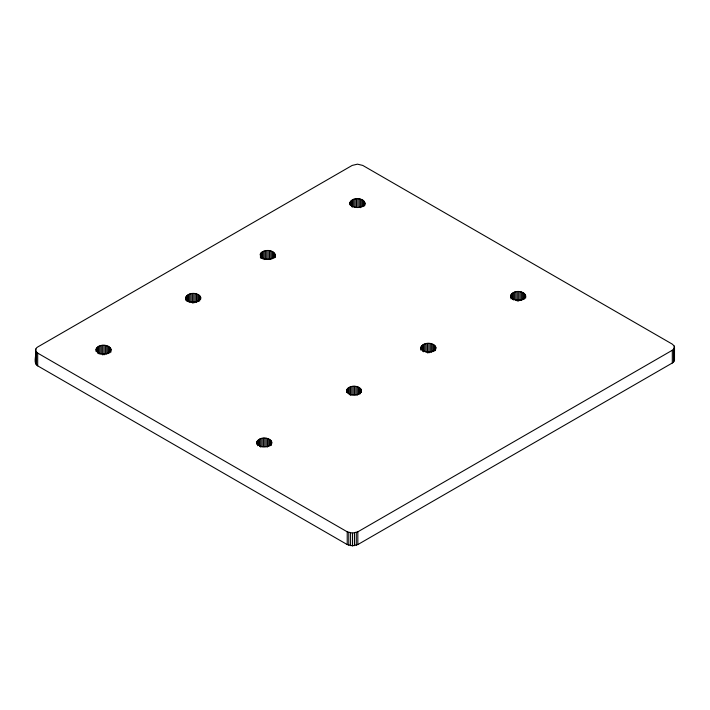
<?xml version="1.0" encoding="UTF-8"?>
<svg xmlns="http://www.w3.org/2000/svg" width="710" height="710" viewBox="0 0 710 710"><rect width="100%" height="100%" fill="white"/><g stroke="black" fill="none" stroke-linecap="round" stroke-linejoin="round"><path stroke-width="1.06" d="M96.072 349.142C96.862 355.603 109.225 355.692 111.008 349.746C109.517 343.196 95.273 343.702 96.072 351.264M185.825 297.321C186.615 303.791 198.977 303.88 200.761 297.925C199.128 291.082 184.094 292.05 185.789 300.25M256.842 441.966C257.632 448.427 269.995 448.516 271.788 442.57C270.288 436.02 256.044 436.517 256.842 444.087M349.932 202.581C350.722 209.042 363.085 209.13 364.869 203.184C363.378 196.635 349.134 197.131 349.932 204.702M346.595 390.145C347.385 396.615 359.748 396.695 361.532 390.748C360.041 384.208 345.797 384.705 346.595 392.275M420.95 347.217C421.74 353.678 434.103 353.766 435.896 347.82C434.254 340.969 419.228 341.936 420.923 350.145M510.703 295.395C511.493 301.865 523.856 301.945 525.64 295.999C524.149 289.458 509.904 289.955 510.703 297.525M275.116 254.996C273.332 260.943 260.969 260.863 260.18 254.393C262.753 248.367 276.421 249.254 275.116 257.118M35.5 350.057L36.503 347.891L37.692 346.995L352.169 165.43L357.476 164.161L362.774 165.43L672.308 344.137L674.243 346.081L674.5 347.199L674.5 359.943L673.497 362.109L672.308 363.005L357.831 544.57L352.524 545.839L347.226 544.57L37.692 365.863C32.483 362.579 37.106 354.796 35.5 350.057L35.757 351.175L37.692 353.11L347.226 531.817L352.524 533.086L357.831 531.817L672.308 350.261L673.497 349.364L674.5 347.199M35.5 362.801L35.757 361.683M674.243 358.825L674.5 359.943M674.243 346.081L674.243 361.07M673.497 349.364L673.497 362.109M672.308 350.261L672.308 363.005M525.64 295.999L525.64 298.129M525.542 295.2L525.542 297.321M525.187 294.419L525.187 297.605M524.575 293.674L524.575 298.99M523.705 292.999L523.705 299.371M522.604 292.422L522.604 299.86M521.38 291.996L521.38 300.49M520.048 291.712L520.048 300.215M518.673 291.579L518.673 301.147M517.279 291.606L517.279 301.164M515.913 291.766L515.913 300.268M514.608 292.085L514.608 299.522M513.401 292.555L513.401 299.993M512.345 293.159L512.345 299.531M511.546 293.851L511.546 298.102M510.996 294.606L510.996 298.857M435.798 347.012L435.798 349.142M435.443 346.231L435.443 350.483M434.831 345.495L434.831 350.802M433.961 344.811L433.961 351.193M432.86 344.235L432.86 351.672M431.627 343.809L431.627 352.311M430.304 343.533L430.304 352.027M428.92 343.4L428.92 352.959M427.526 343.418L427.526 352.985M426.16 343.587L426.16 352.089M424.855 343.906L424.855 351.344M423.648 344.368L423.648 351.805M422.601 344.971L422.601 351.352M421.793 345.672L421.793 349.923M421.243 346.427L421.243 349.613M364.869 203.184L364.869 205.305M364.771 202.377L364.771 204.507M364.416 201.596L364.416 205.847M363.804 200.85L363.804 206.166M362.934 200.176L362.934 206.548M361.834 199.599L361.834 207.036M361.434 389.95L361.434 392.071M361.079 389.16L361.079 392.346M360.6 199.173L360.6 207.675M360.467 388.423L360.467 393.73M359.597 387.749L359.597 394.121M359.278 198.889L359.278 207.391M358.497 387.172L358.497 394.609M357.902 198.764L357.902 207.267M357.831 531.817L357.831 544.57M357.263 386.737L357.263 395.239M356.509 198.782L356.509 207.284M356.278 532.509L356.278 545.253M355.941 386.462L355.941 394.964M355.133 198.951L355.133 207.453M354.565 386.329L354.565 394.831M354.467 532.935L354.467 545.688M353.828 199.262L353.828 206.699M353.172 386.346L353.172 394.849M352.63 199.732L352.63 207.169M352.524 533.086L352.524 545.839M351.805 386.515L351.805 395.017M351.574 200.335L351.574 206.716M350.767 201.036L350.767 205.279M350.589 532.935L350.589 545.688M350.491 386.835L350.491 395.337M350.225 201.791L350.225 204.977M349.293 387.296L349.293 394.733M348.779 532.509L348.779 545.253M348.237 387.908L348.237 393.216M347.43 388.601L347.43 392.852M347.226 531.817L347.226 544.57M346.888 389.355L346.888 392.541M275.027 254.198L275.027 257.384M274.672 253.408L274.672 257.659M274.06 252.671L274.06 257.978M273.181 251.997L273.181 258.369M272.09 251.42L272.09 258.857M271.69 441.762L271.69 443.883M271.335 440.981L271.335 445.232M270.856 250.985L270.856 259.487M270.723 440.236L270.723 445.552M269.844 439.561L269.844 445.933M269.525 250.71L269.525 259.212M268.753 438.984L268.753 446.421M268.149 250.577L268.149 259.079M267.519 438.558L267.519 447.06M266.756 250.595L266.756 259.097M266.188 438.274L266.188 446.776M265.389 250.763L265.389 259.265M264.812 438.15L264.812 446.652M264.084 251.083L264.084 259.585M263.419 438.168L263.419 446.67M262.877 251.544L262.877 258.981M262.052 438.336L262.052 446.839M261.83 252.156L261.83 258.529M261.023 252.849L261.023 258.165M260.748 438.647L260.748 447.149M260.472 253.603L260.472 257.854M259.541 439.117L259.541 446.555M258.493 439.721L258.493 445.037M257.686 440.422L257.686 445.729M257.135 441.176L257.135 444.362M200.664 297.126L200.664 299.247M200.309 296.345L200.309 299.531M199.696 295.6L199.696 300.916M198.827 294.925L198.827 301.297M197.726 294.348L197.726 301.786M196.493 293.922L196.493 302.416M195.17 293.638L195.17 302.14M193.794 293.514L193.794 303.072M192.401 293.532L192.401 303.09M191.025 293.7L191.025 302.194M189.721 294.011L189.721 302.513M188.523 294.481L188.523 301.919M187.467 295.085L187.467 301.457M186.659 295.777L186.659 301.093M186.109 296.531L186.109 299.718M110.911 348.938L110.911 352.133M110.556 348.157L110.556 351.344M109.943 347.421L109.943 352.728M109.074 346.737L109.074 353.118M107.973 346.161L107.973 353.607M106.748 345.734L106.748 354.237M105.417 345.459L105.417 353.953M104.042 345.326L104.042 354.893M102.648 345.344L102.648 354.911M101.281 345.513L101.281 354.015M99.977 345.832L99.977 354.325M98.77 346.294L98.77 353.731M97.714 346.906L97.714 353.278M96.915 347.598L96.915 351.849M96.365 348.353L96.365 351.539M37.692 353.11L37.692 365.863M36.503 352.213L36.503 364.967M35.757 348.93L35.757 363.919"/></g></svg>
